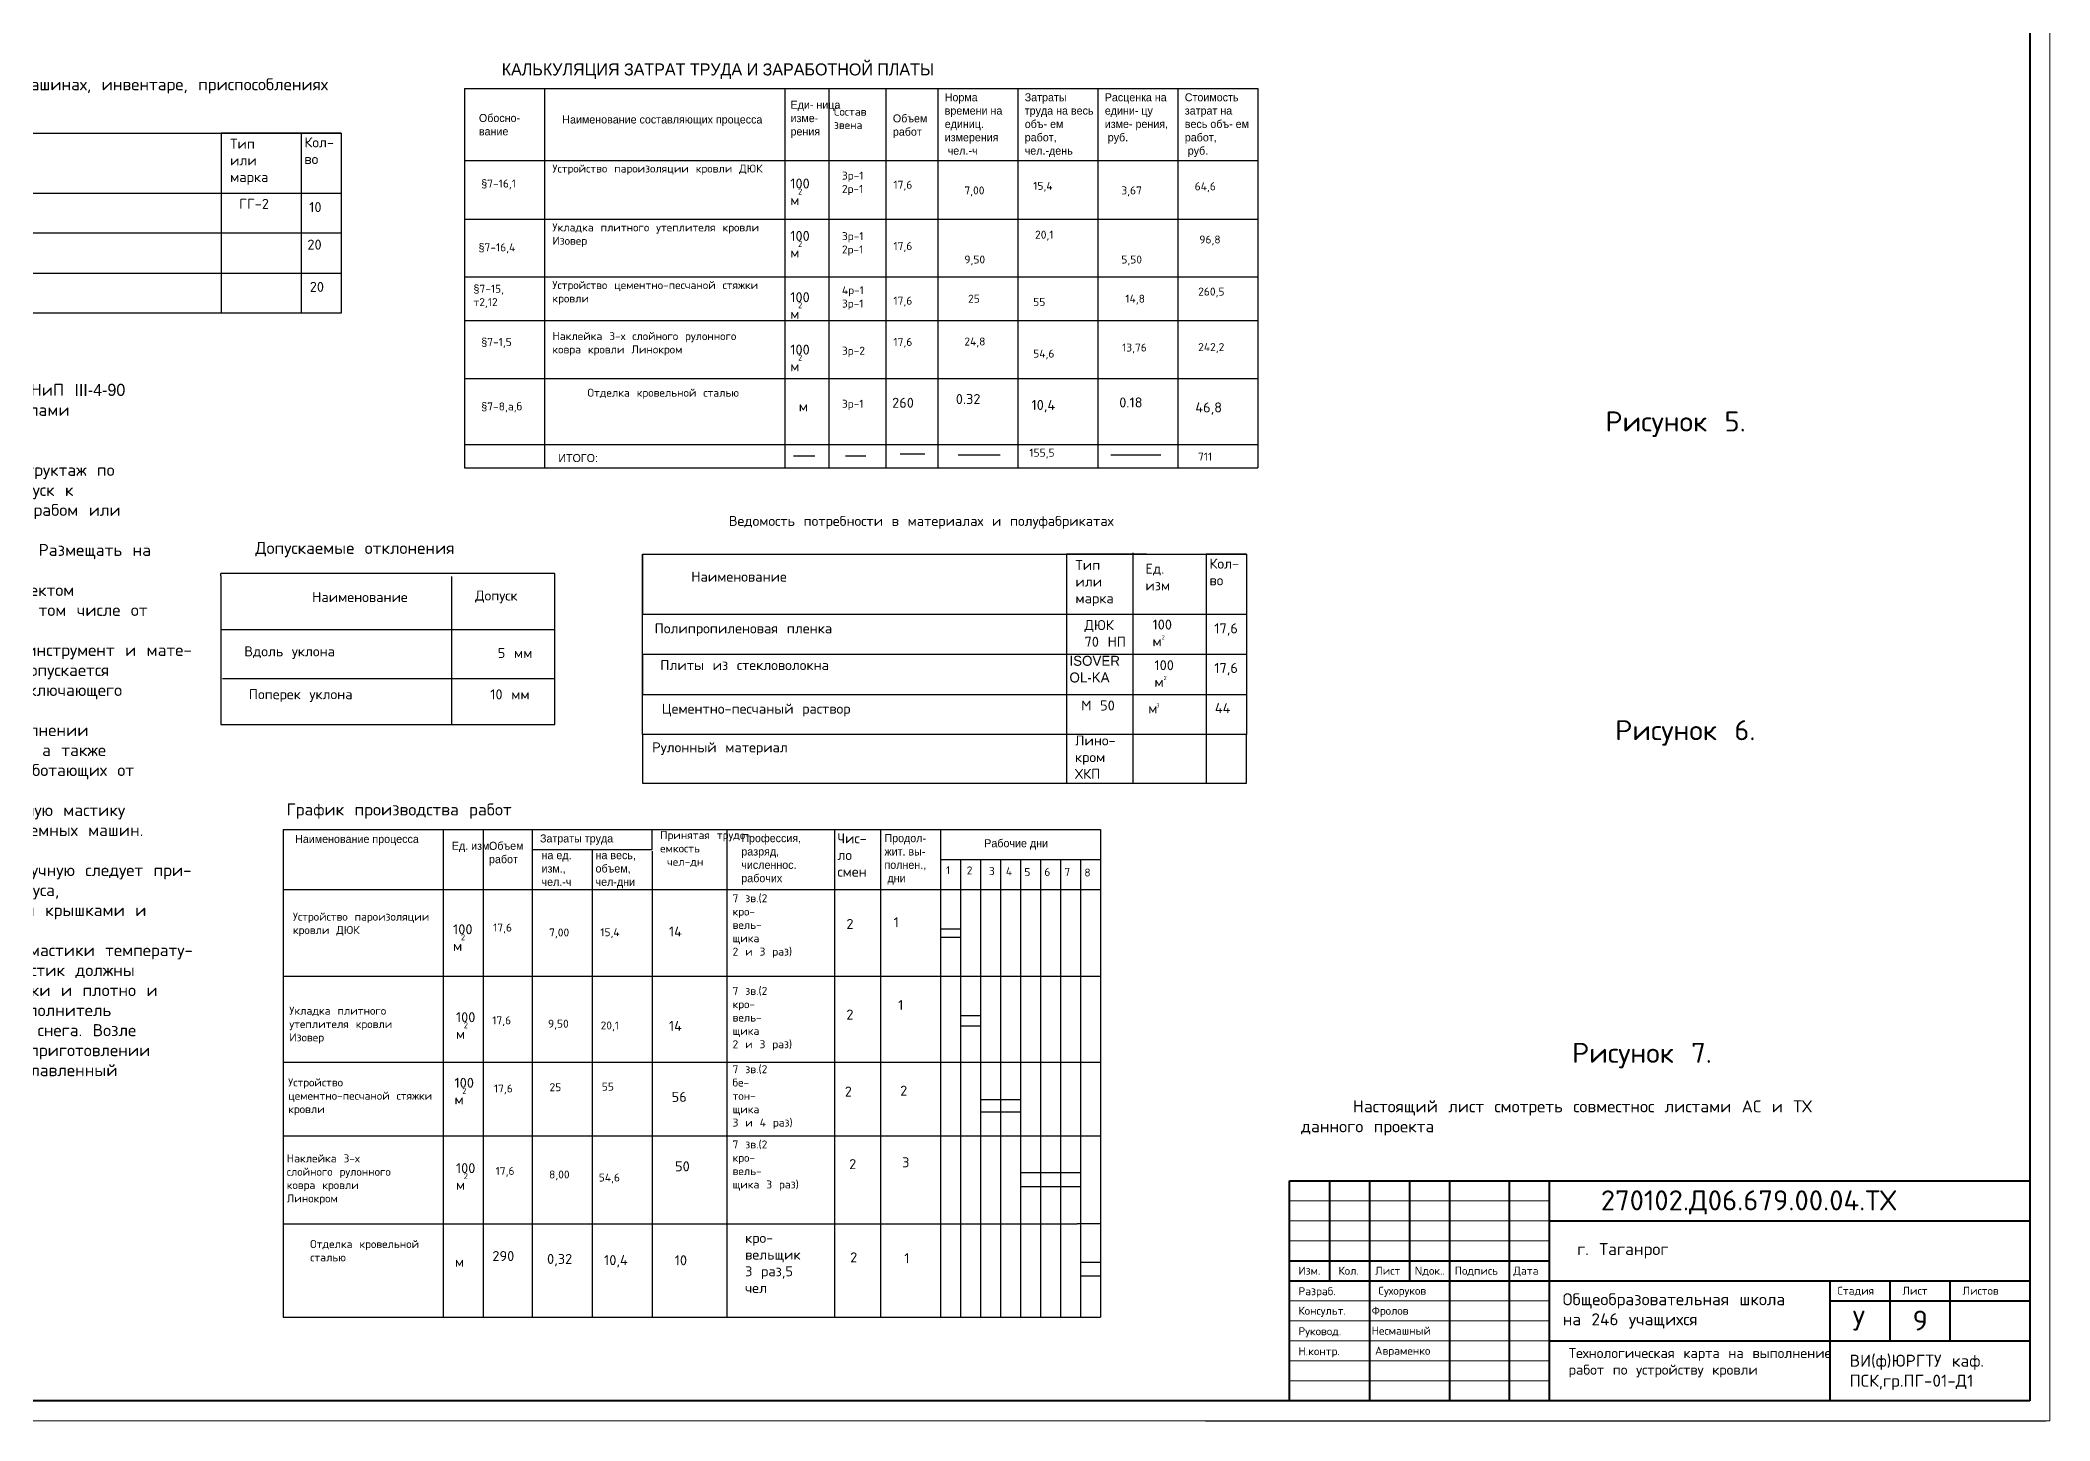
# Model space of a CAD drawing. Header units: millimetres. Extents: x 707 to 5070, y -235 to 1028.
# Drawn here: x 1878 to 2380, y -232 to 113 of the extents above; entities that cross this region are included whole.
import ezdxf

# ---------------------------------------------------------------- set-up
doc = ezdxf.new("R2010")
doc.units = ezdxf.units.MM
doc.linetypes.add('HIDDEN2', pattern=[4.7625, 3.175, -1.5875])
for name, color, linetype, lineweight in [('Основная', 7, 'Continuous', 40), ('Средняя', 94, 'Continuous', 30), ('Тонкая', 5, 'Continuous', 15)]:
    doc.layers.add(name, color=color, linetype=linetype, lineweight=lineweight)

msp = doc.modelspace()

# ---------------------------------------------------------------- linework, layer by layer
at = {"lineweight": -2}
for p, q in [((2074.9774, 100.8301), (2074.9774, 5.8732)), ((1983.9183, 28.2785), (2182.1376, 28.2785)), ((2066.091, 8.886), (2071.432, 8.886)), ((2079.0622, 8.886), (2084.1489, 8.886)), ((2092.7964, 9.3943), (2098.9004, 9.3943)), ((2107.2936, 9.1402), (2117.7214, 9.1402)), ((2145.4441, 9.1402), (2157.9067, 9.1402)), ((2030.8242, -89.4527), (2030.8242, -84.4527)), ((2076.3397, -84.4499), (2076.3397, -206.3272)), ((2142.8719, -84.4527), (2142.8719, -91.9527)), ((2030.7436, -89.8987), (2030.7436, -206.3272)), ((2102.8839, -109.3088), (2107.8102, -109.3088)), ((2102.8839, -111.3846), (2107.8102, -111.3846)), ((2107.8719, -130.9429), (2112.8353, -130.9429)), ((2107.8719, -133.5371), (2112.8353, -133.5371)), ((2112.8413, -151.9761), (2122.8719, -151.9761)), ((2112.8413, -155.0086), (2122.8719, -155.0086)), ((2122.8719, -170.2049), (2137.8719, -170.2049)), ((2122.8719, -170.2049), (2137.8719, -170.2049)), ((2122.8719, -173.7223), (2137.8719, -173.7223)), ((1938.5767, -178.9592), (1938.5767, -206.3272)), ((2142.8719, -183.0151), (2136.982, -183.0151)), ((2137.8719, -192.6432), (2142.7207, -192.6432)), ((2137.8719, -196.0311), (2142.7207, -196.0311)), ((1938.5767, -206.3272), (2142.8719, -206.3272))]:
    msp.add_line(p, q, dxfattribs=at)
for p, q in [((1817.1146, 89.5828), (1953.0794, 89.5828)), ((1943.0794, 89.5828), (1923.0794, 89.5828)), ((1923.0794, 89.5828), (1923.0794, 44.5828)), ((1953.0794, 89.5828), (1943.0794, 89.5828)), ((1943.0794, 89.5828), (1943.0794, 44.5828)), ((1953.0794, 89.5828), (1953.0794, 44.5828)), ((1817.1146, 74.5828), (1953.0794, 74.5828)), ((1953.0794, 74.5828), (1953.0794, 64.5828)), ((1953.0794, 64.5828), (1817.1146, 64.5828)), ((1817.1146, 54.5828), (1953.0794, 54.5828)), ((1953.0794, 54.5828), (1953.0794, 44.5828)), ((1953.0794, 44.5828), (1817.1146, 44.5828)), ((2028.3757, -15.7001), (2028.3757, -30.7001)), ((2028.3757, -60.7001), (2028.3757, -15.7001)), ((2028.3757, -15.7001), (2179.28, -15.7001)), ((2134.3405, -15.7001), (2134.3405, -60.7001)), ((2154.3405, -15.7001), (2134.3405, -15.7001)), ((2150.932, -15.3389), (2150.932, -60.841)), ((2169.28, -15.7001), (2169.28, -60.7001)), ((2179.28, -15.7001), (2169.28, -15.7001)), ((2179.28, -15.7001), (2179.28, -60.7001)), ((2006.4178, -20.5083), (1923.015, -20.5083)), ((1923.015, -21.0545), (1923.015, -20.5083)), ((1923.015, -21.0545), (1923.015, -58.2373)), ((1980.716, -58.2373), (1980.716, -21.2503)), ((2006.4178, -58.2373), (2006.4178, -20.5083)), ((1923.015, -34.5275), (2006.4178, -34.5275)), ((2028.3757, -30.7001), (2179.28, -30.7001)), ((2179.28, -30.7001), (2179.28, -40.7001)), ((2028.3757, -40.7001), (2028.3757, -50.7001)), ((2179.28, -40.7001), (2028.3757, -40.7001)), ((1923.3863, -46.7737), (2006.4178, -46.7737)), ((2028.3757, -50.7001), (2179.28, -50.7001)), ((2179.28, -50.7001), (2179.28, -60.7001)), ((1923.015, -58.2373), (2006.4178, -58.2373)), ((2179.28, -60.7001), (2028.3757, -60.7001)), ((2028.3757, -60.7001), (2028.3757, -72.9272)), ((2134.3405, -60.7001), (2134.3405, -72.9272)), ((2150.932, -60.841), (2150.932, -72.9272)), ((2169.28, -60.7001), (2169.28, -72.9272)), ((2179.28, -72.9272), (2179.28, -60.7001)), ((2028.3757, -72.9272), (2179.28, -72.9272)), ((2169.0826, -232.2661), (2379.0826, -232.2661))]:
    msp.add_line(p, q)
at = {"lineweight": -3}
for p, q in [((2375.0826, -172.2661), (2375.0826, -227.2661)), ((2375.0826, -227.2661), (2190.0826, -227.2661))]:
    msp.add_line(p, q, dxfattribs=at)
at = {"layer": 'Основная', "color": 0}
for p, q in [((2375.0826, 356.7339), (2375.0826, -227.2661)), ((2190.0826, -172.2661), (2375.0826, -172.2661)), ((2190.0826, -227.2661), (2190.0826, -172.2661)), ((2200.0826, -172.2661), (2200.0826, -197.2661)), ((2210.0826, -172.2661), (2210.0826, -227.2661)), ((2220.0826, -172.2661), (2220.0826, -197.2661)), ((2230.0826, -172.2661), (2230.0826, -227.2661)), ((2245.0826, -227.2661), (2245.0826, -172.2661)), ((2255.0826, -227.2661), (2255.0826, -172.2661)), ((2255.0826, -182.2661), (2375.0826, -182.2661)), ((2190.0826, -192.2661), (2255.0826, -192.2661)), ((2190.0826, -197.2661), (2375.0826, -197.2661)), ((2325.0826, -197.2661), (2325.0826, -227.2661)), ((2340.0826, -197.2661), (2340.0826, -212.2661)), ((2355.0826, -197.2661), (2355.0826, -212.2661)), ((2325.0826, -202.2661), (2375.0826, -202.2661)), ((2255.0826, -212.2661), (2375.0826, -212.2661)), ((2375.0826, -227.2661), (1559.0826, -227.2661))]:
    msp.add_line(p, q, dxfattribs=at)
at = {"layer": 'Основная', "color": 0, "lineweight": -2}
for p, q in [((1983.9113, 100.7636), (1983.9113, 5.8732)), ((1983.9113, 100.7636), (2182.1477, 100.7636)), ((2003.9113, 100.7636), (2003.9113, 5.8732)), ((2063.9113, 100.7636), (2063.9113, 5.8732)), ((2089.1477, 100.7636), (2089.1477, 5.8732)), ((2102.1477, 100.7636), (2102.1477, 5.8732)), ((2122.1477, 100.7636), (2122.1477, 5.8732)), ((2142.1477, 100.7636), (2142.1477, 5.8732)), ((2162.1477, 100.7636), (2162.1477, 5.8732)), ((2182.1477, 100.7636), (2182.1477, 5.8732)), ((1983.9113, 82.7287), (2182.1477, 82.7287)), ((1983.9113, 11.722), (2182.1477, 11.722)), ((1983.9113, 5.8732), (2182.1477, 5.8732)), ((1938.5767, -84.4527), (2142.8719, -84.4527)), ((1938.5767, -84.4527), (1938.5767, -178.9592)), ((1978.5767, -84.4527), (1978.5767, -206.3272)), ((1988.5767, -84.4527), (1988.5767, -206.3272)), ((2000.8242, -84.4527), (2000.8242, -206.3272)), ((2049.4666, -84.4527), (2049.4666, -206.3272)), ((2087.8719, -84.4527), (2087.8719, -206.3272)), ((2102.8719, -84.4527), (2102.8719, -206.3272)), ((2000.8242, -89.4527), (2030.8242, -89.4527)), ((2015.8242, -89.4527), (2015.8242, -206.3272)), ((2102.8719, -91.9527), (2142.8719, -91.9527)), ((2107.8719, -91.9527), (2107.8719, -206.3272)), ((2112.8719, -91.9527), (2112.8719, -206.3272)), ((2117.8719, -91.9527), (2117.8719, -206.3272)), ((2122.8719, -91.9527), (2122.8719, -206.3272)), ((2127.8719, -91.9527), (2127.8719, -206.3272)), ((2132.8719, -91.9527), (2132.8719, -206.3272)), ((2137.8719, -91.9527), (2137.8719, -206.3272)), ((2142.8719, -91.9527), (2142.8719, -206.3272)), ((1938.5767, -99.4527), (2142.8719, -99.4527)), ((1938.5767, -183.0347), (2136.982, -183.0347))]:
    msp.add_line(p, q, dxfattribs=at)
at = {"layer": 'Тонкая', "color": 0}
for p, q in [((2380.0826, 361.7339), (2380.0826, -232.2661)), ((2190.0826, -177.2661), (2255.0826, -177.2661)), ((2190.0826, -182.2661), (2255.0826, -182.2661)), ((2190.0826, -187.2661), (2255.0826, -187.2661)), ((2190.0826, -202.2661), (2255.0826, -202.2661)), ((2190.0826, -207.2661), (2255.0826, -207.2661)), ((2190.0826, -212.2661), (2255.0826, -212.2661)), ((2190.0826, -217.2661), (2255.0826, -217.2661)), ((2190.0826, -222.2661), (2255.0826, -222.2661)), ((2380.0826, -232.2661), (1539.0826, -232.2661))]:
    msp.add_line(p, q, dxfattribs=at)
at = {"layer": 'Тонкая', "color": 0, "lineweight": -2}
for p, q in [((1983.9113, 68.0237), (2182.1477, 68.0237)), ((1983.9113, 53.6707), (2182.1477, 53.6707)), ((1983.9113, 42.7255), (2182.1477, 42.7255)), ((1938.5767, -121.1077), (2142.8719, -121.1077)), ((1938.5767, -142.6302), (2142.8719, -142.6302)), ((1938.5767, -161.0432), (2142.8719, -161.0432))]:
    msp.add_line(p, q, dxfattribs=at)

# ---------------------------------------------------------------- texts
at = {"attachment_point": 1}
for s, insert, char_height, width in [('{\\Ftxt.shx|c204;Ведомость потребности в машинах, инвентаре, приспособлениях}', (1819.0589, 103.2712), 3, 132.236276), ('{\\Ftxt.shx|c204;Тип или марка}', (1925.2965, 88.1788), 2.5, 15.296172), ('{\\Ftxt.shx|c204;Кол-\\Pво}', (1943.8472, 88.504), 2.5, 10.354167), ('{\\Ftxt.shx|c204;ГГ-2}', (1927.5704, 73.1456), 2.5, 11.48186), ('{\\Ftxt.shx|c204;10}', (1945.0666, 72.3261), 2.5, 5.467563), ('{\\Ftxt.shx|c204;20}', (1944.6156, 62.9468), 2.5, 6.065012), ('{\\Ftxt.shx|c204;20}', (1945.2026, 52.3907), 2.5, 5.673708), ('{\\Ftxt.shx|c204;           УКАЗАНИЯ ПО ТЕХНИКЕ БЕЗОПАСНОСТИ\\P\\P     При устройстве кровли необходимо руководствоваться СНиП }III-4-90 {\\Ftxt.shx|c204;"Техника безопасности в строительстве", ГОСТ 12.3.040, правилами технической эксплуата-\\Pции газовых горелок.\\P     Перед допуском к работе рабочие должны пройти инструктаж по технике безопасности при работе с газовыми горелками. Допуск к выполнению кровельных работ разрешается после осмотра прорабом или мастером совместно с бригади-\\Pром исправности несущих конструкций крыши и ограждений. Размещать на крыше \\Pматериалы допускается только в местах предусмотренных проектом производства работ, с принятием мер против их падения, в том числе от воздей ствия ветра. Во\\Pвремя перерывов в работе технологические приспособления, инструмент и мате-\\Pриалы должны быть закреплены или убраны с крыши. Не допускается выполнение кровельных работ во время гололеда, тумана исключающего видимость в преде-\\Pлах фронта работ, грозы и ветра 15 м/с и более. При выполнении изоляционных работ с применением огнеопасных материалов, а также выделяющих вредные вещества следует обеспечить защиту работающих от воздействия вредных ве-\\Pществ, а также от термических и химических ожогов. Битумную мастику следует доставлять к рабочим местам при помощи грузоподъемных машин. При необхо-\\Pдимости перемещения горячего битума на рабочих местах вручную следует при-\\Pменять металлические бачки, имеющие форму усеченного конуса, обращенного широкой частью вниз, с плотно закрывающимися крышками и запорными уст-\\Pройствами. Не допускается использовать в работе битумные мастики температу-\\Pрой выше 180*С. Котлы для варки и разогрева битумных мастик должны быть оборудованы приборами для замера температуры мастики и плотно и плотно закрывающимися крышками. Загружаемый в котел наполнитель должен быть сухим. Недопустимо попадание в котел льда и снега. Возле варочного котла должны быть средства пожаротушения. При приготовлении грунтовки, состоящей из битума и растврителя, следует расплавленный битум вливать в растворитель.\\PНедопускается вливать растворитель в расплавленный битум.\\P\\P}\\P{\\Ftxt.shx|c204;   }', (1748.182, 36.9026), 3, 159.274214), ('{\\Ftxt.shx|c204;Ведомость потребности в материалах и полуфабрикатах}', (2049.9309, -6.107), 2.5, 109.714707), ('{\\Ftxt.shx|c204;Допускаемые отклонения}', (1931.5899, -12.6131), 3, 72.272906), ('{\\Ftxt.shx|c204;Наименование}', (2040.5498, -20.0307), 2.5, 80.711715), ('{\\Ftxt.shx|c204;Тип или марка}', (2136.5576, -17.1041), 2.5, 15.296172), ('{\\Ftxt.shx|c204;Ед.\\Pизм}', (2154.0458, -18.0612), 2.5, 11.287587), ('{\\Ftxt.shx|c204;Кол-\\Pво}', (2170.0478, -16.7789), 2.5, 10.354167), ('{\\Ftxt.shx|c204;Допуск}', (1986.5448, -24.7541), 2.5, 32.801284), ('{\\Ftxt.shx|c204;Наименование}', (1945.8128, -25.1423), 2.5, 70.880927), ('{\\Ftxt.shx|c204;Полипропиленовая пленка }', (2031.394, -32.9568), 2.5, 98.96277), ('{\\Ftxt.shx|c204;ДЮК 70 НП}', (2138.8315, -32.1374), 2.5, 11.48186), ('{\\Ftxt.shx|c204;100 м}', (2155.8247, -32.0137), 2.5, 8.644345), ('{\\Ftxt.shx|c204;17,6}', (2171.2672, -32.9568), 2.5, 5.467563), ('{\\Ftxt.shx|c204;Вдоль уклона}', (1928.8467, -38.7041), 2.5, 70.126868), ('{\\Ftxt.shx|c204;5 мм}', (1992.1945, -39.1037), 2.5, 23.752656), ('{\\Ftxt.shx|c204;2}', (2158.1237, -35.9585), 1, 2.741832), ('{\\Ftxt.shx|c204;Плиты из стекловолокна }', (2032.8061, -42.1406), 2.5, 95.083639), ('ISOVER OL-KA', (2135.0707, -41.0639), 2.5, 14.955452), ('{\\Ftxt.shx|c204;100 м}', (2156.3086, -42.1665), 2.5, 8.644345), ('{\\Ftxt.shx|c204;17,6}', (2171.2672, -42.8568), 2.5, 5.467563), ('{\\Ftxt.shx|c204;Поперек уклона}', (1929.9778, -49.4184), 2.5, 56.930956), ('{\\Ftxt.shx|c204;10 мм}', (1990.3094, -49.4528), 2.5, 27.145882), ('{\\Ftxt.shx|c204;2}', (2158.6075, -46.1113), 1, 2.741832), ('{\\Ftxt.shx|c204;Цементно-песчаный раствор}', (2033.2008, -53.0481), 2.5, 98.168108), ('{\\Ftxt.shx|c204;М 50}', (2138.012, -52.2364), 2.5, 13.428571), ('{\\Ftxt.shx|c204;м}', (2154.7686, -52.9437), 2.5, 7.40835), ('{\\Ftxt.shx|c204;3}', (2156.8006, -52.9719), 1, 2.741832), ('{\\Ftxt.shx|c204;44}', (2171.4031, -52.8923), 2.5, 5.673708), ('{\\Ftxt.shx|c204;Рулонный материал}', (2030.7674, -62.6878), 2.5, 101.329188), ('{\\Ftxt.shx|c204;Лино-\\Pкром\\PХКП}', (2136.4524, -60.9815), 2.5, 14.51627), ('{\\Ftxt.shx|c204;     Настоящий лист смотреть совместнос листами АС и ТХ \\Pданного проекта}', (2192.9519, -152.1715), 3, 192.448731)]:
    msp.add_mtext(s, dxfattribs=dict(at, insert=insert, char_height=char_height, width=width))
at = {"lineweight": -2, "attachment_point": 1}
for s, insert, char_height, width in [('{\\Ftxt.shx|c204;Состав звена}', (2076.203, 95.9318), 2, 12.010749), ('{\\Ftxt.shx|c204;100 м}', (2065.2925, 78.2263), 2.5, 8.644345), ('{\\Ftxt.shx|c204;2}', (2067.2445, 75.7187), 1.5, 3.625054), ('{\\Ftxt.shx|c204;3р-1\\P2р-1}', (2078.1988, 79.9514), 2, 8.666667), ('{\\Ftxt.shx|c204;17,6}', (2091.0771, 77.6691), 2, 8.923205), ('{\\Ftxt.shx|c204;15,4}', (2126.0138, 77.3867), 2, 11.29612), ('{\\Ftxt.shx|c204;64,6}', (2166.368, 77.2703), 2, 10.705529), ('{\\Ftxt.shx|c204;100 м}', (2065.2925, 65.1311), 2.5, 8.644345), ('{\\Ftxt.shx|c204;2}', (2067.2445, 62.6235), 1.5, 3.625054), ('{\\Ftxt.shx|c204;3р-1\\P2р-1}', (2078.1988, 64.8199), 2, 8.666667), ('{\\Ftxt.shx|c204;17,6}', (2091.0771, 62.3449), 2, 8.923205), ('{\\Ftxt.shx|c204;20,1}', (2126.4749, 65.1785), 2, 10.60452), ('{\\Ftxt.shx|c204;96,8}', (2167.5254, 63.9717), 2, 10.126856), ('{\\Ftxt.shx|c204;4р-1\\P3р-1}', (2078.1988, 51.3097), 2, 8.666667), ('{\\Ftxt.shx|c204;260,5}', (2167.236, 50.9622), 2, 8.969499), ('{\\Ftxt.shx|c204;100 м}', (2065.2925, 49.807), 2.5, 8.644345), ('{\\Ftxt.shx|c204;2}', (2067.2445, 47.2994), 1.5, 3.625054), ('{\\Ftxt.shx|c204;17,6}', (2091.0771, 48.6925), 2, 8.923205), ('{\\Ftxt.shx|c204;55}', (2126.0138, 48.3634), 2, 11.065587), ('{\\Ftxt.shx|c204;100 м}', (2065.2925, 36.7118), 2.5, 8.644345), ('{\\Ftxt.shx|c204;3р-2}', (2078.1988, 36.1782), 2, 8.666667), ('{\\Ftxt.shx|c204;17,6}', (2091.0771, 38.3836), 2, 8.923205), ('{\\Ftxt.shx|c204;54,6}', (2126.0138, 35.4642), 2, 11.987721), ('{\\Ftxt.shx|c204;242,2}', (2167.236, 37.0854), 2, 10.416193), ('{\\Ftxt.shx|c204;2}', (2067.2445, 34.2043), 1.5, 3.625054), ('{\\Ftxt.shx|c204;Отделка кровельной сталью}', (2014.6134, 25.6931), 2, 38.02963), ('{\\Ftxt.shx|c204;м}', (2067.4259, 22.5151), 2.5, 4.836703), ('{\\Ftxt.shx|c204;3р-1}', (2078.1988, 22.9214), 2, 8.666667), ('{\\Ftxt.shx|c204;260}', (2090.7502, 23.4216), 2.5, 7.621891), ('{\\Ftxt.shx|c204;0.32}', (2106.6647, 24.3557), 2.5, 10.983325), ('{\\Ftxt.shx|c204;10,4}', (2125.5854, 22.8794), 2.5, 10.588987), ('{\\Ftxt.shx|c204;0.18}', (2147.513, 23.5017), 2.5, 9.966111), ('{\\Ftxt.shx|c204;46,8}', (2166.5109, 22.257), 2.5, 12.146203), ('{\\Ftxt.shx|c204;155,5}', (2125.0556, 10.6962), 2, 12.641761), ('{\\Ftxt.shx|c204;711}', (2167.1948, 9.7245), 2, 11.021014), ('{\\Ftxt.shx|c204;Принятая трудо-\\Pемкость\\P чел-дн}', (2032.7761, -84.8751), 2, 26.986667), ('\\pt7.5;{\\Ftxt.shx|c204;Чис-\\Pло\\Pсмен}', (2077.0852, -85.4431), 2.5, 10.242424), ('{\\Ftxt.shx|c204;1}', (2104.2298, -93.6534), 2, 3.321473), ('{\\Ftxt.shx|c204;2}', (2109.3965, -93.7099), 2, 2.398853), ('{\\Ftxt.shx|c204;3}', (2114.9323, -93.8523), 2, 2.583356), ('{\\Ftxt.shx|c204;4 }', (2119.1764, -93.9231), 2, 2.952414), ('{\\Ftxt.shx|c204;5}', (2123.7895, -94.1219), 2, 2.767885), ('{\\Ftxt.shx|c204;6}', (2128.7895, -94.0976), 2, 2.767885), ('{\\Ftxt.shx|c204;7}', (2133.7895, -94.0976), 2, 2.767885), ('{\\Ftxt.shx|c204;8}', (2138.7895, -94.2401), 2, 2.767885), ('\\pt20;{\\Ftxt.shx|c204;7 зв.(2 \\Pкро-\\Pвель-\\Pщика\\P2 и 3 раз)}', (2050.8728, -100.6577), 2, 97.055556), ('{\\Ftxt.shx|c204;100 м}', (1981.0179, -108.1646), 2.5, 8.644345), ('{\\Ftxt.shx|c204;17,6}', (1991.024, -107.9881), 2, 8.923205), ('{\\Ftxt.shx|c204;15,4}', (2017.8159, -109.151), 2, 11.29612), ('{\\Ftxt.shx|c204;14}', (2034.9577, -108.7328), 2.5, 12.798436), ('{\\Ftxt.shx|c204;2}', (2079.3182, -106.8308), 2.5, 7.198398), ('{\\Ftxt.shx|c204;1}', (2091.1379, -106.4077), 2.5, 8.975535), ('{\\Ftxt.shx|c204;2}', (1982.9698, -110.6722), 1.5, 3.625054), ('\\pt20;{\\Ftxt.shx|c204;7 зв.(2 \\Pкро-\\Pвель-\\Pщика\\P2 и 3 раз)}', (2050.8728, -123.8156), 2, 97.055556), ('{\\Ftxt.shx|c204;100 м}', (1981.7295, -130.1476), 2.5, 8.644345), ('{\\Ftxt.shx|c204;2}', (2079.3182, -129.4819), 2.5, 7.198398), ('{\\Ftxt.shx|c204;1}', (2092.2527, -127.0924), 2.5, 7.24499), ('{\\Ftxt.shx|c204;2}', (1983.6814, -132.6552), 1.5, 3.625054), ('{\\Ftxt.shx|c204;17,6}', (1990.8115, -131.1659), 2, 8.923205), ('{\\Ftxt.shx|c204;20,1}', (2017.8939, -132.4593), 2, 10.60452), ('{\\Ftxt.shx|c204;14}', (2034.9577, -132.318), 2.5, 12.798436), ('\\pt20;{\\Ftxt.shx|c204;7 зв.(2 \\Pбе-\\Pтон-\\Pщика\\P3 и 4 раз)}', (2050.8728, -143.3913), 2, 97.055556), ('{\\Ftxt.shx|c204;100 м}', (1981.3737, -146.5383), 2.5, 8.644345), ('{\\Ftxt.shx|c204;2}', (1983.3256, -149.0459), 1.5, 3.625054), ('{\\Ftxt.shx|c204;17,6}', (1991.2364, -148.2145), 2, 8.923205), ('{\\Ftxt.shx|c204;55}', (2018.199, -147.7433), 2, 11.065587), ('{\\Ftxt.shx|c204;56}', (2035.6455, -150.0518), 2.5, 10.936808), ('{\\Ftxt.shx|c204;2}', (2078.9279, -148.7221), 2.5, 5.803214), ('{\\Ftxt.shx|c204;2}', (2092.7664, -148.499), 2.5, 8.258429), ('\\pt20;{\\Ftxt.shx|c204;7 зв.(2 \\Pкро-\\Pвель-\\Pщика 3 раз)}', (2050.8728, -162.1867), 2, 97.055556), ('{\\Ftxt.shx|c204;100 м}', (1981.7295, -167.8637), 2.5, 8.644345), ('{\\Ftxt.shx|c204;2}', (1983.6814, -170.3713), 1.5, 3.625054), ('{\\Ftxt.shx|c204;17,6}', (1991.6613, -168.802), 2, 8.923205), ('{\\Ftxt.shx|c204;54,6}', (2017.4329, -170.4583), 2, 11.987721), ('{\\Ftxt.shx|c204;50}', (2036.4987, -167.4146), 2.5, 5.00104), ('{\\Ftxt.shx|c204;2}', (2080.0171, -166.8585), 2.5, 5.803214), ('{\\Ftxt.shx|c204;3}', (2093.2607, -166.4152), 2.5, 5.751212), ('{\\Ftxt.shx|c204;Отделка кровельной сталью}', (1945.3082, -187.0803), 2, 30.031107), ('{\\Ftxt.shx|c204;290}', (1990.8413, -189.8376), 2.5, 7.194777), ('{\\Ftxt.shx|c204;0,32}', (2004.5114, -190.5565), 2.5, 8.633742), ('{\\Ftxt.shx|c204;10,4}', (2018.7602, -190.8501), 2.5, 8.729048), ('{\\Ftxt.shx|c204;кро-\\Pвельщик 3 раз,5 чел}', (2054.0014, -185.3065), 2.5, 13.208333), ('{\\Ftxt.shx|c204;2}', (2080.2613, -190.1778), 2.5, 6.476147), ('{\\Ftxt.shx|c204;1}', (2093.7808, -190.3837), 2.5, 6.787186), ('{\\Ftxt.shx|c204;м}', (1981.4881, -191.2754), 2.5, 5.515995), ('{\\Ftxt.shx|c204;10}', (2036.4179, -190.8968), 2.5, 8.22915)]:
    msp.add_mtext(s, dxfattribs=dict(at, insert=insert, char_height=char_height, width=width))
at = {"linetype": 'HIDDEN2', "lineweight": 60, "char_height": 5, "width": 110.306123, "attachment_point": 1}
for s, insert in [('{\\Ftxt.shx|c204;Рисунок 5.}', (2269.0002, 19.9965)), ('{\\Ftxt.shx|c204;Рисунок 6.}', (2271.4472, -57.1598)), ('{\\Ftxt.shx|c204;Рисунок 7.}', (2260.6655, -137.8019))]:
    msp.add_mtext(s, dxfattribs=dict(at, insert=insert))
at = {"layer": 'Средняя', "color": 0, "lineweight": -2, "char_height": 3, "attachment_point": 1}
for s, insert, width in [('КАЛЬКУЛЯЦИЯ ЗАТРАТ ТРУДА И ЗАРАБОТНОЙ ПЛАТЫ ', (1993.186, 106.9902), 184.339611), ('{\\Ftxt.shx|c204;График производства работ }', (1939.3816, -77.9719), 192.403371)]:
    msp.add_mtext(s, dxfattribs=dict(at, insert=insert, width=width))
at = {"layer": 'Тонкая', "color": 0, "lineweight": -2, "char_height": 2, "attachment_point": 1}
for s, insert, width in [('Еди- ница изме- рения', (2065.361, 97.6566), 12.583429), ('Норма времени на единиц. измерения\\P чел.-ч', (2103.8995, 99.5252), 18.134363), ('Затраты труда на весь объ- ем работ, чел.-день', (2123.8995, 99.5252), 18.134363), ('Расценка на едини- цу изме- рения,\\P руб.', (2143.8995, 99.5252), 18.134363), ('Стоимость затрат на весь объ- ем работ,\\P руб.', (2163.8995, 99.5252), 18.134363), ('Обосно- вание', (1987.485, 94.3524), 12.583429), ('Наименование составляющих процесса', (2008.3211, 93.9751), 51.580141), ('Объем работ', (2090.9419, 94.2577), 12.583429), ('{\\Ftxt.shx|c204;Устройство пароизоляции кровли ДЮК}', (2005.854, 81.7131), 57.971102), ('§{\\Ftxt.shx|c204;7-16,1} ', (1988.0648, 77.9638), 15.672497), ('{\\Ftxt.shx|c204;7,00}', (2108.8083, 76.2509), 11.009112), ('{\\Ftxt.shx|c204;3,67}', (2148.0335, 76.2509), 11.009112), ('{\\Ftxt.shx|c204;Укладка плитного утеплителя кровли Изовер}', (2005.854, 67.0082), 57.971102), ('§{\\Ftxt.shx|c204;7-16,4} ', (1987.3843, 62.013), 15.672497), ('{\\Ftxt.shx|c204;9,50}', (2108.8083, 58.9826), 11.009112), ('{\\Ftxt.shx|c204;5,50}', (2148.0335, 58.9826), 11.009112), ('§{\\Ftxt.shx|c204;7-15,\\Pт2,12}', (1986.1128, 51.6659), 27.416667), ('{\\Ftxt.shx|c204;Устройство цементно-песчаной стяжки кровли}', (2005.854, 52.5923), 57.971102), ('{\\Ftxt.shx|c204;25}', (2109.7419, 49.1866), 11.009112), ('{\\Ftxt.shx|c204;14,8}', (2149.0497, 49.1866), 11.009112), ('§{\\Ftxt.shx|c204;7-1,5}', (1988.0648, 38.3707), 15.672497), ('{\\Ftxt.shx|c204;Наклейка 3-х слойного рулонного ковра кровли Линокром}', (2005.854, 39.8491), 57.971102), ('{\\Ftxt.shx|c204;24,8}', (2108.8017, 38.4859), 11.009112), ('{\\Ftxt.shx|c204;13,76}', (2148.2213, 36.9787), 11.009112), ('§{\\Ftxt.shx|c204;7-8,а,б}', (1988.0648, 22.2554), 15.672497), ('ИТОГО:', (2007.3281, 9.3604), 57.971102), ('Наименование процесса', (1941.5499, -85.8531), 29.309681), ('Ед. изм.', (1980.7066, -87.5597), 12.583429), ('Объем работ', (1990.0085, -87.5597), 12.583429), ('Затраты труда', (2002.7519, -85.7115), 28.587564), ('на ед. изм., чел.-ч', (2003.1356, -89.8987), 12.583429), ('на весь, объем, чел-дни', (2016.6348, -89.8987), 14.108727), ('Профессия, разряд, численнос. рабочих', (2053.0671, -85.6441), 18.849653), ('Продол- жит. вы- полнен.,\\P дни', (2088.8403, -85.6441), 14.17545), ('Рабочие дни', (2113.7811, -86.9073), 24.535999), ('{\\Ftxt.shx|c204;Устройство пароизоляции кровли ДЮК}', (1940.9844, -105.264), 40.231111), ('{\\Ftxt.shx|c204;7,00}', (2005.0217, -109.2192), 11.009112), ('{\\Ftxt.shx|c204;Укладка плитного утеплителя кровли Изовер}', (1940.1049, -128.7639), 31.716667), ('{\\Ftxt.shx|c204;9,50}', (2004.745, -132.0161), 11.009112), ('{\\Ftxt.shx|c204;Устройство цементно-песчаной стяжки кровли}', (1939.8107, -146.6895), 40.966667), ('{\\Ftxt.shx|c204;25}', (2005.1252, -147.8934), 11.009112), ('{\\Ftxt.shx|c204;Наклейка 3-х слойного рулонного ковра кровли Линокром}', (1939.4545, -165.6799), 30.216667), ('{\\Ftxt.shx|c204;8,00}', (2005.0151, -169.7069), 11.009112)]:
    msp.add_mtext(s, dxfattribs=dict(at, insert=insert, width=width))
at = {"layer": 'Тонкая', "color": 0, "attachment_point": 1}
for s, insert, char_height, width in [('{\\Ftxt.shx|c204;270102.Д06.679.00.04.ТХ}', (2267.8702, -174.6683), 5, 97.770833), ('{\\Ftxt.shx|c204;г. Таганрог}', (2261.9328, -187.8441), 3, 67.566837), ('{\\Ftxt.shx|c204;Изм.}', (2192.2761, -193.7543), 2, 8.813725), ('{\\Ftxt.shx|c204;Кол.}', (2202.2761, -193.7543), 2, 8.813725), ('{\\Ftxt.shx|c204;Лист}', (2211.4641, -193.7543), 2, 12.44697), ('N{\\Ftxt.shx|c204;док..}', (2221.3417, -193.7543), 2, 11.964912), ('{\\Ftxt.shx|c204;Подпись}', (2231.3417, -193.7543), 2, 14.120229), ('{\\Ftxt.shx|c204;Дата}', (2246.0302, -193.7543), 2, 8.813725), ('{\\Ftxt.shx|c204;Разраб.}', (2192.2761, -198.8799), 2, 20.486275), ('{\\Ftxt.shx|c204;Сухоруков}', (2212.2761, -198.7543), 2, 13.666667), ('{\\Ftxt.shx|c204;Общеобразовательная школа на 246 учащихся}', (2258.3335, -200.3951), 3, 67.575292), ('{\\Ftxt.shx|c204;Стадия}', (2326.9567, -198.7543), 2, 12.44697), ('{\\Ftxt.shx|c204;Лист}', (2343.2486, -198.7543), 2, 12.44697), ('{\\Ftxt.shx|c204;Листов}', (2358.2486, -198.7543), 2, 12.44697), ('{\\Ftxt.shx|c204;Консульт.}', (2192.2761, -203.7543), 2, 17.095238), ('{\\Ftxt.shx|c204;Фролов}', (2210.5944, -203.7543), 2, 20.666667), ('{\\Ftxt.shx|c204;У}', (2330.7798, -204.7115), 5, 5.621406), ('{\\Ftxt.shx|c204;9}', (2345.7798, -204.7115), 5, 5.621406), ('{\\Ftxt.shx|c204;Руковод.}', (2192.2761, -208.8799), 2, 20.486275), ('{\\Ftxt.shx|c204;Несмашный}', (2210.5944, -208.7543), 2, 20.666667), ('{\\Ftxt.shx|c204;Н.контр.}', (2192.2761, -213.8799), 2, 20.486275), ('{\\Ftxt.shx|c204;Авраменко}', (2211.4272, -213.7543), 2, 16.368627), ('{\\Ftxt.shx|c204;Технологическая карта на выполнение работ по устройству кровли}', (2259.8439, -214.0799), 2.5, 73), ('{\\Ftxt.shx|c204;ВИ(ф)ЮРГТУ каф. ПСК,гр.ПГ-01-Д1}', (2330.0539, -215.7425), 3, 47.658206)]:
    msp.add_mtext(s, dxfattribs=dict(at, insert=insert, char_height=char_height, width=width))

doc.saveas('drawing.dxf')
